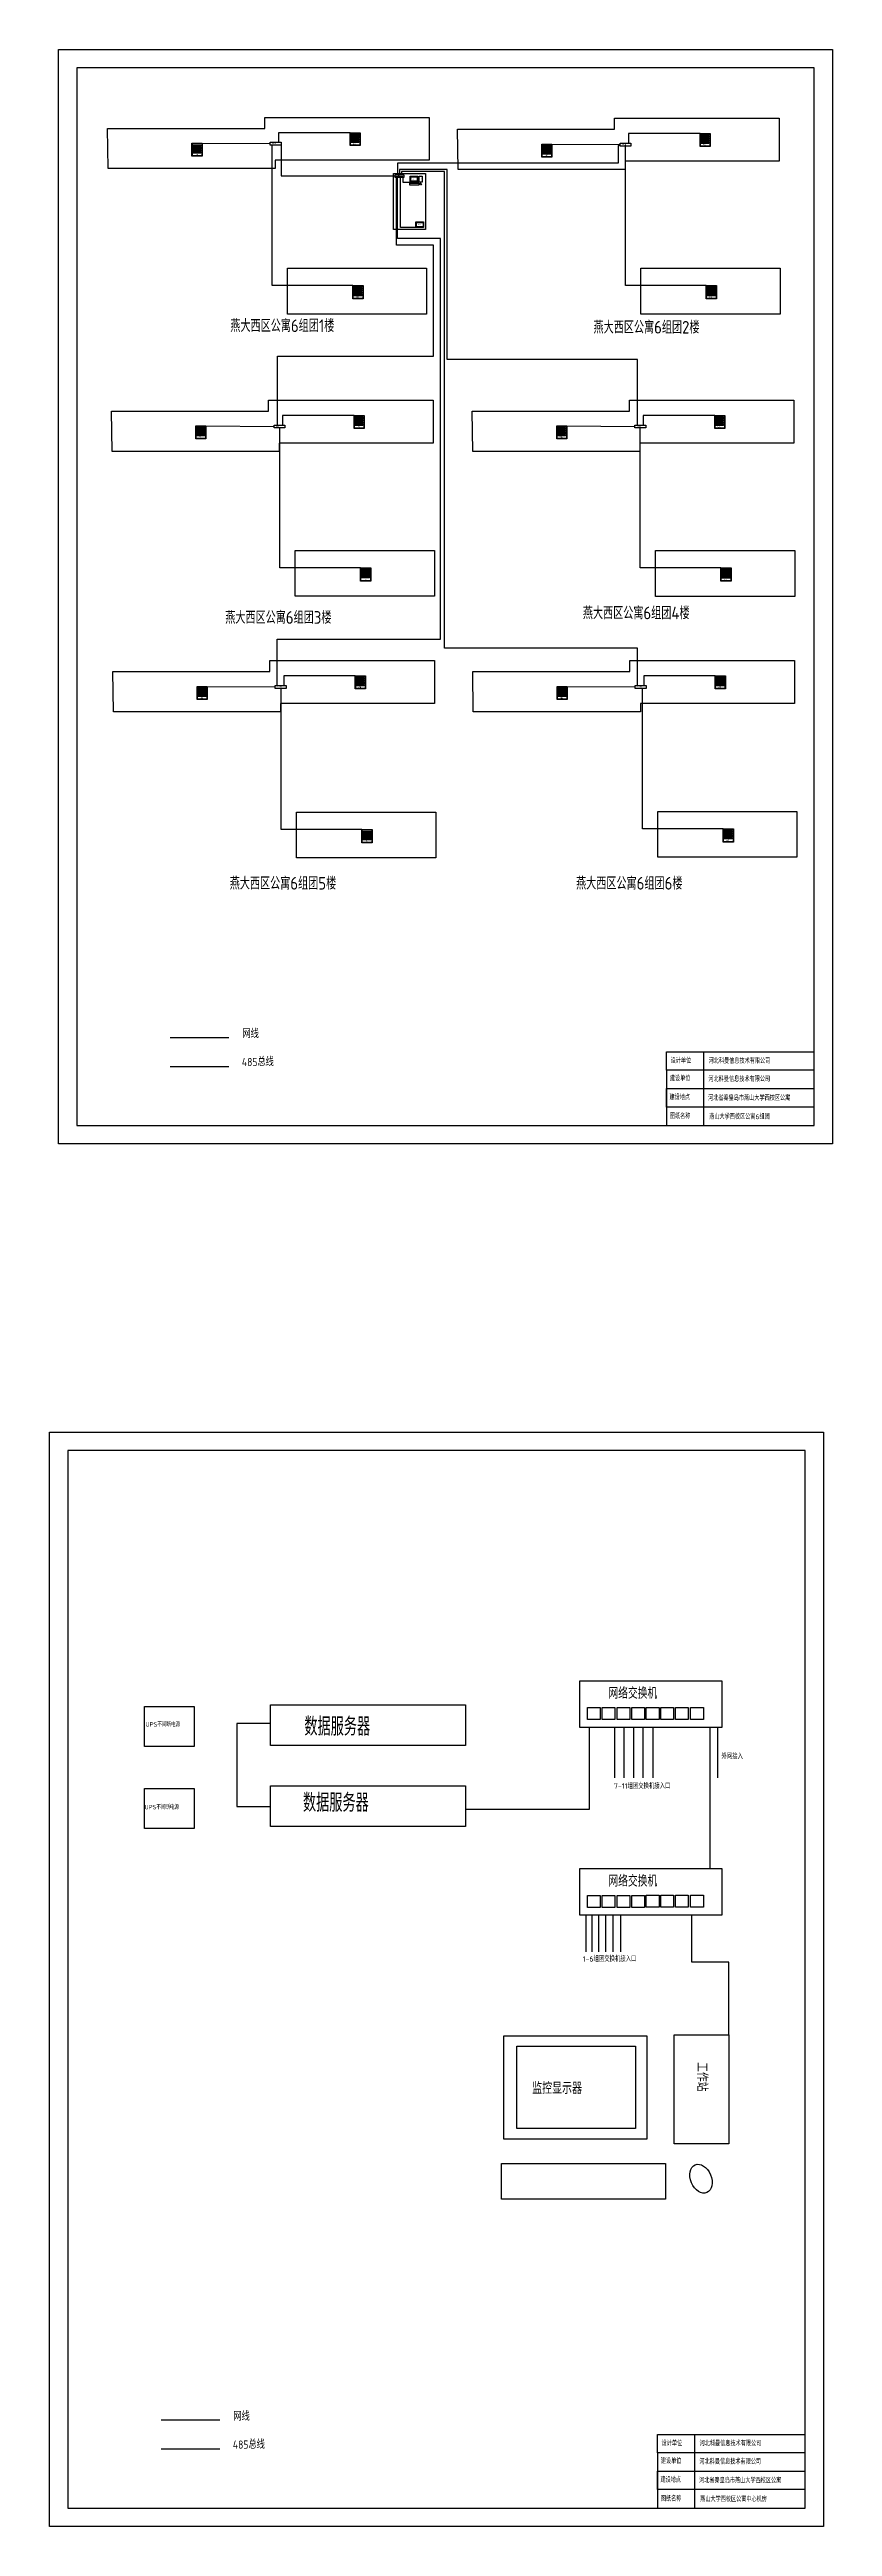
# Model space of a CAD drawing. Header units: millimetres. Extents: x 286 to 1652, y 942 to 1614.
# Drawn here: x 1439 to 1652, y 942 to 1614 of the extents above; entities that cross this region are included whole.
import ezdxf

# ---------------------------------------------------------------- set-up
doc = ezdxf.new("R2010")
doc.units = ezdxf.units.MM
for name, color, linetype in [('485总线', 7, 'Continuous'), ('网线', 7, 'Continuous'), ('设备图', 7, 'Continuous')]:
    doc.layers.add(name, color=color, linetype=linetype)
doc.styles.add('Annotative', font='gbenor.shx', dxfattribs={"bigfont": 'gbcbig.shx'})
doc.styles.get("Standard").update_dxf_attribs({"font": 'gbenor.shx', "bigfont": 'gbcbig.shx'})

msp = doc.modelspace()

# ---------------------------------------------------------------- linework, layer by layer
for p, q in [((1441.86, 1613.97), (1651.86, 1613.97)), ((1441.86, 1316.97), (1441.86, 1613.97)), ((1651.86, 1613.97), (1651.86, 1316.97)), ((1446.86, 1608.97), (1446.86, 1321.97)), ((1646.86, 1608.97), (1446.86, 1608.97)), ((1646.86, 1321.97), (1646.86, 1608.97)), ((1497.8, 1592.58), (1497.8, 1595.56)), ((1497.8, 1595.56), (1542.42, 1595.56)), ((1542.42, 1595.56), (1542.42, 1583.91)), ((1592.76, 1592.34), (1592.76, 1595.32)), ((1592.76, 1595.32), (1637.38, 1595.32)), ((1637.38, 1595.32), (1637.38, 1583.67)), ((1455.17, 1592.58), (1497.8, 1592.58)), ((1455.31, 1581.64), (1455.17, 1592.58)), ((1550.13, 1592.34), (1592.76, 1592.34)), ((1550.27, 1581.4), (1550.13, 1592.34)), ((1500.65, 1581.64), (1455.31, 1581.64)), ((1542.42, 1583.91), (1500.65, 1583.91)), ((1500.65, 1583.91), (1500.65, 1581.64)), ((1595.6, 1581.4), (1550.27, 1581.4)), ((1637.38, 1583.67), (1595.6, 1583.67)), ((1595.6, 1583.67), (1595.6, 1581.4)), ((1456.24, 1515.85), (1498.87, 1515.85)), ((1456.38, 1504.91), (1456.24, 1515.85)), ((1498.87, 1515.85), (1498.87, 1518.83)), ((1498.87, 1518.83), (1543.49, 1518.83)), ((1543.49, 1518.83), (1543.49, 1507.18)), ((1554.13, 1515.85), (1596.76, 1515.85)), ((1554.27, 1504.91), (1554.13, 1515.85)), ((1596.76, 1515.85), (1596.76, 1518.83)), ((1596.76, 1518.83), (1641.38, 1518.83)), ((1641.38, 1518.83), (1641.38, 1507.18)), ((1543.49, 1507.18), (1501.71, 1507.18)), ((1501.71, 1507.18), (1501.71, 1504.91)), ((1641.38, 1507.18), (1599.6, 1507.18)), ((1599.6, 1507.18), (1599.6, 1504.91)), ((1501.71, 1504.91), (1456.38, 1504.91)), ((1599.6, 1504.91), (1554.27, 1504.91)), ((1499.22, 1445.15), (1499.22, 1448.13)), ((1499.22, 1448.13), (1543.84, 1448.13)), ((1543.84, 1448.13), (1543.84, 1436.49)), ((1596.9, 1445.15), (1596.9, 1448.13)), ((1596.9, 1448.13), (1641.52, 1448.13)), ((1641.52, 1448.13), (1641.52, 1436.49)), ((1456.58, 1445.15), (1499.22, 1445.15)), ((1456.73, 1434.21), (1456.58, 1445.15)), ((1554.27, 1445.15), (1596.9, 1445.15)), ((1554.41, 1434.21), (1554.27, 1445.15)), ((1502.06, 1434.21), (1456.73, 1434.21)), ((1543.84, 1436.49), (1502.06, 1436.49)), ((1502.06, 1436.49), (1502.06, 1434.21)), ((1599.74, 1434.21), (1554.41, 1434.21)), ((1641.52, 1436.49), (1599.74, 1436.49)), ((1599.74, 1436.49), (1599.74, 1434.21)), ((1606.86, 1336.97), (1606.86, 1341.97)), ((1606.86, 1341.97), (1646.86, 1341.97)), ((1606.86, 1341.97), (1616.86, 1341.97)), ((1616.86, 1341.97), (1616.86, 1321.97)), ((1646.86, 1336.97), (1606.86, 1336.97)), ((1606.86, 1336.97), (1606.86, 1321.97)), ((1606.86, 1326.97), (1606.86, 1331.97)), ((1606.86, 1331.97), (1646.86, 1331.97)), ((1646.86, 1331.97), (1646.86, 1336.97)), ((1646.86, 1326.97), (1606.86, 1326.97)), ((1646.86, 1321.97), (1646.86, 1326.97)), ((1446.86, 1321.97), (1646.86, 1321.97)), ((1646.86, 1321.97), (1646.86, 1321.97)), ((1651.86, 1316.97), (1441.86, 1316.97)), ((1439.42, 1238.76), (1649.42, 1238.76)), ((1439.42, 941.76), (1439.42, 1238.76)), ((1649.42, 1238.76), (1649.42, 941.76)), ((1444.42, 1233.76), (1444.42, 946.76)), ((1644.42, 1233.76), (1444.42, 1233.76)), ((1644.42, 946.76), (1644.42, 1233.76)), ((1604.42, 961.76), (1604.42, 966.76)), ((1604.42, 966.76), (1644.42, 966.76)), ((1604.42, 966.76), (1614.42, 966.76)), ((1644.42, 961.76), (1604.42, 961.76)), ((1604.42, 961.76), (1604.42, 946.76)), ((1614.42, 966.76), (1614.42, 946.76)), ((1644.42, 956.76), (1644.42, 961.76)), ((1604.42, 951.76), (1604.42, 956.76)), ((1604.42, 956.76), (1644.42, 956.76)), ((1644.42, 951.76), (1604.42, 951.76)), ((1644.42, 946.76), (1644.42, 951.76)), ((1649.42, 941.76), (1439.42, 941.76)), ((1444.42, 946.76), (1644.42, 946.76)), ((1644.42, 946.76), (1644.42, 946.76))]:
    msp.add_line(p, q)
for points in [[(1532.76, 1580.36), (1541.43, 1580.36), (1541.43, 1565.16), (1532.76, 1565.16)], [(1503.97, 1554.59), (1541.73, 1554.59), (1541.73, 1542.16), (1503.97, 1542.16)], [(1599.89, 1554.59), (1637.65, 1554.59), (1637.65, 1542.16), (1599.89, 1542.16)], [(1506.08, 1478.02), (1543.84, 1478.02), (1543.84, 1465.59), (1506.08, 1465.59)], [(1603.87, 1477.98), (1641.63, 1477.98), (1641.63, 1465.55), (1603.87, 1465.55)], [(1506.44, 1407), (1544.2, 1407), (1544.2, 1394.57), (1506.44, 1394.57)], [(1604.46, 1407.2), (1642.22, 1407.2), (1642.22, 1394.77), (1604.46, 1394.77)]]:
    msp.add_lwpolyline(points, close=True)
at = {"layer": '485总线', "color": 5}
for p, q in [((1480.81, 1588.54), (1499.26, 1588.44)), ((1499.81, 1549.89), (1499.81, 1588.02)), ((1520.97, 1591.39), (1501.56, 1591.39)), ((1501.56, 1591.39), (1501.56, 1588.8)), ((1575.76, 1588.3), (1594.22, 1588.19)), ((1595.73, 1549.89), (1595.73, 1588.02)), ((1615.93, 1591.14), (1596.52, 1591.14)), ((1596.52, 1591.14), (1596.52, 1588.56)), ((1521.7, 1549.89), (1499.81, 1549.89)), ((1617.62, 1549.89), (1595.73, 1549.89)), ((1522.04, 1514.65), (1502.62, 1514.65)), ((1502.62, 1514.65), (1502.62, 1512.07)), ((1619.93, 1514.65), (1600.52, 1514.65)), ((1600.52, 1514.65), (1600.52, 1512.07)), ((1481.87, 1511.81), (1500.33, 1511.7)), ((1501.92, 1473.32), (1501.92, 1511.45)), ((1579.76, 1511.81), (1598.22, 1511.7)), ((1599.71, 1473.28), (1599.71, 1511.41)), ((1523.81, 1473.32), (1501.92, 1473.32)), ((1621.6, 1473.28), (1599.71, 1473.28)), ((1482.22, 1441.11), (1500.68, 1441.01)), ((1502.28, 1402.3), (1502.28, 1440.43)), ((1522.38, 1443.96), (1502.97, 1443.96)), ((1502.97, 1443.96), (1502.97, 1441.37)), ((1579.9, 1441.11), (1598.36, 1441.01)), ((1600.3, 1402.5), (1600.3, 1440.63)), ((1620.07, 1443.96), (1600.66, 1443.96)), ((1600.66, 1443.96), (1600.66, 1441.37)), ((1524.17, 1402.3), (1502.28, 1402.3)), ((1622.2, 1402.5), (1600.3, 1402.5))]:
    msp.add_line(p, q, dxfattribs=at)
at = {"layer": '网线', "color": 3}
for p, q in [((1502.23, 1588.02), (1502.23, 1579.99)), ((1594.22, 1587.91), (1593.72, 1587.91)), ((1593.72, 1587.91), (1593.72, 1584.43)), ((1502.23, 1579.99), (1502.23, 1579.69)), ((1502.23, 1579.69), (1533.2, 1579.69)), ((1593.72, 1583.09), (1533.81, 1583.09)), ((1533.81, 1583.09), (1533.81, 1579.97)), ((1547.31, 1581.38), (1534.42, 1581.38)), ((1534.42, 1581.38), (1534.42, 1579.97)), ((1546.58, 1580.9), (1534.91, 1580.9)), ((1534.91, 1580.9), (1534.91, 1579.97)), ((1546.58, 1451.5), (1546.58, 1580.9)), ((1547.31, 1529.84), (1547.31, 1581.38)), ((1593.72, 1584.43), (1593.72, 1583.09)), ((1533.58, 1560.89), (1533.58, 1579.2)), ((1533.82, 1562.7), (1533.82, 1579.2)), ((1534.68, 1565.69), (1534.68, 1579.2)), ((1535.34, 1577.84), (1535.34, 1579.2)), ((1539.76, 1577.84), (1535.34, 1577.84)), ((1539.76, 1578), (1539.76, 1577.84)), ((1543.58, 1560.89), (1533.58, 1560.89)), ((1545.53, 1562.7), (1533.82, 1562.7)), ((1538.82, 1565.69), (1534.68, 1565.69)), ((1543.58, 1530.73), (1543.58, 1560.89)), ((1545.53, 1453.93), (1545.53, 1562.7)), ((1501.24, 1512.07), (1501.24, 1530.73)), ((1501.24, 1530.73), (1543.58, 1530.73)), ((1599, 1529.84), (1547.31, 1529.84)), ((1599, 1512.07), (1599, 1529.84)), ((1501.22, 1441.37), (1501.22, 1453.93)), ((1501.22, 1453.93), (1545.53, 1453.93)), ((1598.99, 1451.5), (1546.58, 1451.5)), ((1598.99, 1441.37), (1598.99, 1451.5)), ((1472.17, 1345.89), (1488.06, 1345.89)), ((1499.36, 1159.68), (1490.21, 1159.68)), ((1490.21, 1159.68), (1490.21, 1137.19)), ((1585.96, 1136.45), (1585.96, 1158.59)), ((1592.71, 1158.59), (1592.71, 1144.94)), ((1595.26, 1158.59), (1595.26, 1144.94)), ((1597.88, 1158.59), (1597.88, 1144.94)), ((1600.43, 1158.59), (1600.43, 1144.94)), ((1603.16, 1158.59), (1603.16, 1144.94)), ((1618.61, 1158.59), (1618.61, 1120.29)), ((1620.65, 1158.59), (1620.65, 1144.94)), ((1490.21, 1137.19), (1499.36, 1137.19)), ((1552.25, 1136.45), (1585.96, 1136.45)), ((1584.94, 1107.62), (1584.94, 1097.68)), ((1586.61, 1107.62), (1586.61, 1097.68)), ((1588.36, 1107.62), (1588.36, 1097.68)), ((1590.25, 1107.62), (1590.25, 1097.68)), ((1592.29, 1107.62), (1592.29, 1097.68)), ((1594.33, 1107.62), (1594.33, 1097.68)), ((1613.67, 1094.94), (1613.67, 1107.62)), ((1623.74, 1094.94), (1613.67, 1094.94)), ((1623.74, 1075.17), (1623.74, 1094.94)), ((1469.72, 970.68), (1485.61, 970.68))]:
    msp.add_line(p, q, dxfattribs=at)
at = {"layer": '网线', "color": 5}
for p, q in [((1472.17, 1337.99), (1488.05, 1337.99)), ((1469.72, 962.79), (1485.6, 962.79))]:
    msp.add_line(p, q, dxfattribs=at)
at = {"layer": '设备图'}
for points in [[(1478.07, 1588.54), (1480.81, 1588.54), (1480.81, 1585.04), (1478.07, 1585.04)], [(1478.17, 1588.44), (1480.7, 1588.44), (1480.7, 1585.13), (1478.17, 1585.13)], [(1478.34, 1588.05), (1480.49, 1588.05), (1480.49, 1587.64), (1478.34, 1587.64)], [(1478.34, 1587.48), (1480.48, 1587.48), (1480.48, 1587.06), (1478.34, 1587.06)], [(1478.34, 1586.86), (1480.48, 1586.86), (1480.48, 1586.45), (1478.34, 1586.45)], [(1499.26, 1588.8), (1502.23, 1588.8), (1502.23, 1588.02), (1499.26, 1588.02)], [(1520.97, 1591.39), (1523.71, 1591.39), (1523.71, 1587.88), (1520.97, 1587.88)], [(1521.08, 1591.28), (1523.61, 1591.28), (1523.61, 1587.97), (1521.08, 1587.97)], [(1521.22, 1589.11), (1523.37, 1589.11), (1523.37, 1588.7), (1521.22, 1588.7)], [(1521.24, 1590.89), (1523.39, 1590.89), (1523.39, 1590.48), (1521.24, 1590.48)], [(1521.24, 1590.32), (1523.38, 1590.32), (1523.38, 1589.91), (1521.24, 1589.91)], [(1521.24, 1589.7), (1523.38, 1589.7), (1523.38, 1589.29), (1521.24, 1589.29)], [(1573.03, 1588.3), (1575.76, 1588.3), (1575.76, 1584.79), (1573.03, 1584.79)], [(1573.13, 1588.19), (1575.66, 1588.19), (1575.66, 1584.89), (1573.13, 1584.89)], [(1573.3, 1587.81), (1575.45, 1587.81), (1575.45, 1587.39), (1573.3, 1587.39)], [(1573.3, 1587.23), (1575.44, 1587.23), (1575.44, 1586.82), (1573.3, 1586.82)], [(1573.3, 1586.62), (1575.44, 1586.62), (1575.44, 1586.2), (1573.3, 1586.2)], [(1594.22, 1588.56), (1597.19, 1588.56), (1597.19, 1587.77), (1594.22, 1587.77)], [(1615.93, 1591.14), (1618.67, 1591.14), (1618.67, 1587.63), (1615.93, 1587.63)], [(1616.03, 1591.03), (1618.56, 1591.03), (1618.56, 1587.73), (1616.03, 1587.73)], [(1616.18, 1588.86), (1618.33, 1588.86), (1618.33, 1588.45), (1616.18, 1588.45)], [(1616.2, 1590.65), (1618.35, 1590.65), (1618.35, 1590.24), (1616.2, 1590.24)], [(1616.2, 1590.07), (1618.34, 1590.07), (1618.34, 1589.66), (1616.2, 1589.66)], [(1616.2, 1589.46), (1618.34, 1589.46), (1618.34, 1589.05), (1616.2, 1589.05)], [(1478.32, 1586.27), (1480.47, 1586.27), (1480.47, 1585.85), (1478.32, 1585.85)], [(1533.2, 1579.97), (1535.55, 1579.97), (1535.55, 1579.2), (1533.2, 1579.2)], [(1573.28, 1586.02), (1575.43, 1586.02), (1575.43, 1585.61), (1573.28, 1585.61)], [(1533.33, 1579.53), (1533.54, 1579.53), (1533.54, 1579.33), (1533.33, 1579.33)], [(1533.57, 1579.53), (1533.78, 1579.53), (1533.78, 1579.33), (1533.57, 1579.33)], [(1533.82, 1579.53), (1534.03, 1579.53), (1534.03, 1579.33), (1533.82, 1579.33)], [(1534.06, 1579.53), (1534.27, 1579.53), (1534.27, 1579.33), (1534.06, 1579.33)], [(1534.3, 1579.53), (1534.51, 1579.53), (1534.51, 1579.33), (1534.3, 1579.33)], [(1534.54, 1579.53), (1534.75, 1579.53), (1534.75, 1579.33), (1534.54, 1579.33)], [(1534.79, 1579.53), (1535, 1579.53), (1535, 1579.33), (1534.79, 1579.33)], [(1535.04, 1579.53), (1535.25, 1579.53), (1535.25, 1579.33), (1535.04, 1579.33)], [(1537.21, 1577.71), (1539.64, 1577.71), (1539.64, 1577.18), (1537.21, 1577.18)], [(1537.25, 1579.6), (1539.36, 1579.6), (1539.36, 1578.07), (1537.25, 1578.07)], [(1537.25, 1579.6), (1539.36, 1579.6), (1539.36, 1578.07), (1537.25, 1578.07)], [(1537.44, 1579.44), (1539.19, 1579.44), (1539.19, 1578.22), (1537.44, 1578.22)], [(1537.44, 1579.44), (1539.19, 1579.44), (1539.19, 1578.22), (1537.44, 1578.22)], [(1539.76, 1579.61), (1540.57, 1579.61), (1540.57, 1578), (1539.76, 1578)], [(1538.82, 1567.22), (1540.93, 1567.22), (1540.93, 1565.69), (1538.82, 1565.69)], [(1539.01, 1567.07), (1540.76, 1567.07), (1540.76, 1565.85), (1539.01, 1565.85)], [(1521.7, 1549.89), (1524.52, 1549.89), (1524.52, 1546.27), (1521.7, 1546.27)], [(1521.81, 1549.78), (1524.42, 1549.78), (1524.42, 1546.37), (1521.81, 1546.37)], [(1521.96, 1547.54), (1524.17, 1547.54), (1524.17, 1547.12), (1521.96, 1547.12)], [(1521.98, 1549.38), (1524.19, 1549.38), (1524.19, 1548.96), (1521.98, 1548.96)], [(1521.98, 1548.79), (1524.19, 1548.79), (1524.19, 1548.36), (1521.98, 1548.36)], [(1521.98, 1548.16), (1524.19, 1548.16), (1524.19, 1547.73), (1521.98, 1547.73)], [(1617.62, 1549.89), (1620.44, 1549.89), (1620.44, 1546.27), (1617.62, 1546.27)], [(1617.73, 1549.78), (1620.34, 1549.78), (1620.34, 1546.37), (1617.73, 1546.37)], [(1617.88, 1547.54), (1620.09, 1547.54), (1620.09, 1547.12), (1617.88, 1547.12)], [(1617.9, 1548.79), (1620.11, 1548.79), (1620.11, 1548.36), (1617.9, 1548.36)], [(1617.9, 1548.16), (1620.11, 1548.16), (1620.11, 1547.73), (1617.9, 1547.73)], [(1617.91, 1549.38), (1620.12, 1549.38), (1620.12, 1548.96), (1617.91, 1548.96)], [(1522.04, 1514.65), (1524.77, 1514.65), (1524.77, 1511.14), (1522.04, 1511.14)], [(1522.14, 1514.54), (1524.67, 1514.54), (1524.67, 1511.24), (1522.14, 1511.24)], [(1522.3, 1513.58), (1524.45, 1513.58), (1524.45, 1513.17), (1522.3, 1513.17)], [(1522.3, 1512.97), (1524.45, 1512.97), (1524.45, 1512.56), (1522.3, 1512.56)], [(1522.31, 1514.16), (1524.45, 1514.16), (1524.45, 1513.75), (1522.31, 1513.75)], [(1619.93, 1514.65), (1622.66, 1514.65), (1622.66, 1511.14), (1619.93, 1511.14)], [(1620.03, 1514.54), (1622.56, 1514.54), (1622.56, 1511.24), (1620.03, 1511.24)], [(1620.19, 1513.58), (1622.34, 1513.58), (1622.34, 1513.17), (1620.19, 1513.17)], [(1620.19, 1512.97), (1622.34, 1512.97), (1622.34, 1512.56), (1620.19, 1512.56)], [(1620.2, 1514.16), (1622.34, 1514.16), (1622.34, 1513.75), (1620.2, 1513.75)], [(1479.14, 1511.81), (1481.87, 1511.81), (1481.87, 1508.3), (1479.14, 1508.3)], [(1479.24, 1511.7), (1481.77, 1511.7), (1481.77, 1508.4), (1479.24, 1508.4)], [(1479.39, 1509.53), (1481.53, 1509.53), (1481.53, 1509.12), (1479.39, 1509.12)], [(1479.4, 1510.74), (1481.55, 1510.74), (1481.55, 1510.33), (1479.4, 1510.33)], [(1479.4, 1510.13), (1481.55, 1510.13), (1481.55, 1509.71), (1479.4, 1509.71)], [(1479.41, 1511.32), (1481.55, 1511.32), (1481.55, 1510.91), (1479.41, 1510.91)], [(1500.33, 1512.07), (1503.3, 1512.07), (1503.3, 1511.28), (1500.33, 1511.28)], [(1522.29, 1512.37), (1524.43, 1512.37), (1524.43, 1511.96), (1522.29, 1511.96)], [(1577.03, 1511.81), (1579.76, 1511.81), (1579.76, 1508.3), (1577.03, 1508.3)], [(1577.13, 1511.7), (1579.66, 1511.7), (1579.66, 1508.4), (1577.13, 1508.4)], [(1577.28, 1509.53), (1579.42, 1509.53), (1579.42, 1509.12), (1577.28, 1509.12)], [(1577.29, 1510.74), (1579.44, 1510.74), (1579.44, 1510.33), (1577.29, 1510.33)], [(1577.29, 1510.13), (1579.44, 1510.13), (1579.44, 1509.71), (1577.29, 1509.71)], [(1577.3, 1511.32), (1579.44, 1511.32), (1579.44, 1510.91), (1577.3, 1510.91)], [(1598.22, 1512.07), (1601.19, 1512.07), (1601.19, 1511.28), (1598.22, 1511.28)], [(1620.18, 1512.37), (1622.32, 1512.37), (1622.32, 1511.96), (1620.18, 1511.96)], [(1523.81, 1473.32), (1526.63, 1473.32), (1526.63, 1469.71), (1523.81, 1469.71)], [(1523.92, 1473.21), (1526.53, 1473.21), (1526.53, 1469.81), (1523.92, 1469.81)], [(1524.09, 1472.82), (1526.3, 1472.82), (1526.3, 1472.39), (1524.09, 1472.39)], [(1524.09, 1472.22), (1526.3, 1472.22), (1526.3, 1471.8), (1524.09, 1471.8)], [(1621.6, 1473.28), (1624.42, 1473.28), (1624.42, 1469.67), (1621.6, 1469.67)], [(1621.71, 1473.17), (1624.32, 1473.17), (1624.32, 1469.76), (1621.71, 1469.76)], [(1621.88, 1472.18), (1624.09, 1472.18), (1624.09, 1471.76), (1621.88, 1471.76)], [(1621.89, 1472.77), (1624.1, 1472.77), (1624.1, 1472.35), (1621.89, 1472.35)], [(1524.07, 1470.98), (1526.28, 1470.98), (1526.28, 1470.55), (1524.07, 1470.55)], [(1524.09, 1471.59), (1526.3, 1471.59), (1526.3, 1471.16), (1524.09, 1471.16)], [(1621.86, 1470.93), (1624.07, 1470.93), (1624.07, 1470.51), (1621.86, 1470.51)], [(1621.88, 1471.55), (1624.09, 1471.55), (1624.09, 1471.12), (1621.88, 1471.12)], [(1479.48, 1441.11), (1482.22, 1441.11), (1482.22, 1437.61), (1479.48, 1437.61)], [(1479.59, 1441.01), (1482.12, 1441.01), (1482.12, 1437.7), (1479.59, 1437.7)], [(1479.74, 1438.84), (1481.88, 1438.84), (1481.88, 1438.42), (1479.74, 1438.42)], [(1479.75, 1440.05), (1481.89, 1440.05), (1481.89, 1439.63), (1479.75, 1439.63)], [(1479.75, 1439.43), (1481.89, 1439.43), (1481.89, 1439.02), (1479.75, 1439.02)], [(1479.76, 1440.62), (1481.9, 1440.62), (1481.9, 1440.21), (1479.76, 1440.21)], [(1500.68, 1441.37), (1503.64, 1441.37), (1503.64, 1440.59), (1500.68, 1440.59)], [(1522.38, 1443.96), (1525.12, 1443.96), (1525.12, 1440.45), (1522.38, 1440.45)], [(1522.49, 1443.85), (1525.02, 1443.85), (1525.02, 1440.54), (1522.49, 1440.54)], [(1522.64, 1441.68), (1524.78, 1441.68), (1524.78, 1441.27), (1522.64, 1441.27)], [(1522.65, 1442.89), (1524.8, 1442.89), (1524.8, 1442.48), (1522.65, 1442.48)], [(1522.65, 1442.27), (1524.8, 1442.27), (1524.8, 1441.86), (1522.65, 1441.86)], [(1522.66, 1443.46), (1524.8, 1443.46), (1524.8, 1443.05), (1522.66, 1443.05)], [(1577.17, 1441.11), (1579.9, 1441.11), (1579.9, 1437.61), (1577.17, 1437.61)], [(1577.27, 1441.01), (1579.8, 1441.01), (1579.8, 1437.7), (1577.27, 1437.7)], [(1577.42, 1438.84), (1579.57, 1438.84), (1579.57, 1438.42), (1577.42, 1438.42)], [(1577.44, 1440.62), (1579.59, 1440.62), (1579.59, 1440.21), (1577.44, 1440.21)], [(1577.44, 1440.05), (1579.58, 1440.05), (1579.58, 1439.63), (1577.44, 1439.63)], [(1577.44, 1439.43), (1579.58, 1439.43), (1579.58, 1439.02), (1577.44, 1439.02)], [(1598.36, 1441.37), (1601.33, 1441.37), (1601.33, 1440.59), (1598.36, 1440.59)], [(1620.07, 1443.96), (1622.81, 1443.96), (1622.81, 1440.45), (1620.07, 1440.45)], [(1620.17, 1443.85), (1622.7, 1443.85), (1622.7, 1440.54), (1620.17, 1440.54)], [(1620.32, 1441.68), (1622.47, 1441.68), (1622.47, 1441.27), (1620.32, 1441.27)], [(1620.34, 1443.46), (1622.49, 1443.46), (1622.49, 1443.05), (1620.34, 1443.05)], [(1620.34, 1442.89), (1622.48, 1442.89), (1622.48, 1442.48), (1620.34, 1442.48)], [(1620.34, 1442.27), (1622.48, 1442.27), (1622.48, 1441.86), (1620.34, 1441.86)], [(1524.17, 1402.3), (1526.99, 1402.3), (1526.99, 1398.69), (1524.17, 1398.69)], [(1524.28, 1402.19), (1526.89, 1402.19), (1526.89, 1398.78), (1524.28, 1398.78)], [(1524.43, 1399.96), (1526.64, 1399.96), (1526.64, 1399.53), (1524.43, 1399.53)], [(1524.45, 1401.79), (1526.66, 1401.79), (1526.66, 1401.37), (1524.45, 1401.37)], [(1524.45, 1401.2), (1526.66, 1401.2), (1526.66, 1400.78), (1524.45, 1400.78)], [(1524.45, 1400.57), (1526.66, 1400.57), (1526.66, 1400.14), (1524.45, 1400.14)], [(1622.2, 1402.5), (1625.02, 1402.5), (1625.02, 1398.88), (1622.2, 1398.88)], [(1622.3, 1402.39), (1624.91, 1402.39), (1624.91, 1398.98), (1622.3, 1398.98)], [(1622.46, 1400.15), (1624.67, 1400.15), (1624.67, 1399.73), (1622.46, 1399.73)], [(1622.47, 1401.4), (1624.68, 1401.4), (1624.68, 1400.97), (1622.47, 1400.97)], [(1622.47, 1400.77), (1624.68, 1400.77), (1624.68, 1400.34), (1622.47, 1400.34)], [(1622.48, 1401.99), (1624.69, 1401.99), (1624.69, 1401.57), (1622.48, 1401.57)], [(1583.31, 1171.26), (1621.81, 1171.26), (1621.81, 1158.59), (1583.31, 1158.59)], [(1465.19, 1164.28), (1478.63, 1164.28), (1478.63, 1153.47), (1465.19, 1153.47)], [(1499.36, 1164.72), (1552.25, 1164.72), (1552.25, 1153.73), (1499.36, 1153.73)], [(1585.39, 1163.99), (1588.85, 1163.99), (1588.85, 1160.72), (1585.39, 1160.72)], [(1589.38, 1163.99), (1592.84, 1163.99), (1592.84, 1160.72), (1589.38, 1160.72)], [(1593.41, 1163.99), (1596.86, 1163.99), (1596.86, 1160.72), (1593.41, 1160.72)], [(1597.42, 1163.99), (1600.87, 1163.99), (1600.87, 1160.72), (1597.42, 1160.72)], [(1601.35, 1164.04), (1604.81, 1164.04), (1604.81, 1160.77), (1601.35, 1160.77)], [(1605.28, 1164.06), (1608.74, 1164.06), (1608.74, 1160.8), (1605.28, 1160.8)], [(1609.3, 1164.06), (1612.75, 1164.06), (1612.75, 1160.8), (1609.3, 1160.8)], [(1613.38, 1164.06), (1616.83, 1164.06), (1616.83, 1160.8), (1613.38, 1160.8)], [(1465.19, 1142), (1478.63, 1142), (1478.63, 1131.18), (1465.19, 1131.18)], [(1499.36, 1142.73), (1552.25, 1142.73), (1552.25, 1131.74), (1499.36, 1131.74)], [(1583.31, 1120.29), (1621.81, 1120.29), (1621.81, 1107.62), (1583.31, 1107.62)], [(1585.39, 1113.02), (1588.85, 1113.02), (1588.85, 1109.76), (1585.39, 1109.76)], [(1589.38, 1113.02), (1592.84, 1113.02), (1592.84, 1109.76), (1589.38, 1109.76)], [(1593.41, 1113.02), (1596.86, 1113.02), (1596.86, 1109.76), (1593.41, 1109.76)], [(1597.42, 1113.02), (1600.87, 1113.02), (1600.87, 1109.76), (1597.42, 1109.76)], [(1601.35, 1113.07), (1604.81, 1113.07), (1604.81, 1109.8), (1601.35, 1109.8)], [(1605.28, 1113.09), (1608.74, 1113.09), (1608.74, 1109.83), (1605.28, 1109.83)], [(1609.3, 1113.09), (1612.75, 1113.09), (1612.75, 1109.83), (1609.3, 1109.83)], [(1613.38, 1113.09), (1616.83, 1113.09), (1616.83, 1109.83), (1613.38, 1109.83)], [(1562.69, 1074.94), (1601.49, 1074.94), (1601.49, 1046.83), (1562.69, 1046.83)], [(1562.69, 1074.94), (1601.49, 1074.94), (1601.49, 1046.83), (1562.69, 1046.83)], [(1566.21, 1072.15), (1598.44, 1072.15), (1598.44, 1049.72), (1566.21, 1049.72)], [(1566.21, 1072.15), (1598.44, 1072.15), (1598.44, 1049.72), (1566.21, 1049.72)], [(1608.9, 1075.17), (1623.74, 1075.17), (1623.74, 1045.63), (1608.9, 1045.63)], [(1562.09, 1040.28), (1606.59, 1040.28), (1606.59, 1030.55), (1562.09, 1030.55)]]:
    msp.add_lwpolyline(points, close=True, dxfattribs=at)
for centre, major_axis in [((1540.16, 1577.48), (0.086, -0.205)), ((1616.2, 1036.14), (1.58, -3.77))]:
    msp.add_ellipse(centre, major_axis=major_axis, ratio=0.684846, dxfattribs=at)

# ---------------------------------------------------------------- texts
for s, height, p in [('燕大西区公寓6组团1楼', 3.4227, (1488.48, 1537.3)), ('燕大西区公寓6组团2楼', 3.4227, (1587.04, 1536.89)), ('燕大西区公寓6组团3楼', 3.4227, (1487.1, 1458.13)), ('燕大西区公寓6组团4楼', 3.4227, (1584.14, 1459.35)), ('燕大西区公寓6组团5楼', 3.4227, (1488.32, 1385.99)), ('燕大西区公寓6组团6楼', 3.4227, (1582.3, 1385.99)), ('设计单位', 1.393, (1607.95, 1338.87)), ('河北科曼信息技术有限公司', 1.3934, (1618.27, 1338.81)), ('建设单位', 1.393, (1607.74, 1334.04)), ('河北科曼信息技术有限公司', 1.3934, (1618.22, 1333.88)), ('建设地点', 1.393, (1607.64, 1328.95)), ('图纸名称', 1.393, (1607.74, 1323.81)), ('河北省秦皇岛市燕山大学西校区公寓', 1.3934, (1618.12, 1328.75)), ('燕山大学西校区公寓6组团', 1.3934, (1618.42, 1323.67)), ('设计单位', 1.393, (1605.5, 963.66)), ('河北科曼信息技术有限公司', 1.3934, (1615.82, 963.61)), ('建设地点', 1.393, (1605.19, 953.74)), ('建设单位', 1.393, (1605.29, 958.84)), ('河北省秦皇岛市燕山大学西校区公寓', 1.3934, (1615.68, 953.55)), ('河北科曼信息技术有限公司', 1.3934, (1615.77, 958.67)), ('图纸名称', 1.393, (1605.29, 948.61)), ('燕山大学西校区公寓中心机房', 1.3934, (1615.97, 948.47))]:
    msp.add_text(s, height=height).set_placement(p)
at = {"layer": '网线'}
for s, p in [('网线', (1491.76, 1345.7)), ('485总线', (1491.6, 1338.07)), ('网线', (1489.31, 970.5)), ('485总线', (1489.16, 962.87))]:
    msp.add_text(s, height=2.224, dxfattribs=at).set_placement(p)
at = {"layer": '网线', "color": 3}
for s, height, p in [('外网接入', 1.455, (1621.75, 1150.06)), ('7-11组团交换机接入口', 1.4555, (1592.56, 1141.99)), ('1-6组团交换机接入口', 1.4555, (1584.07, 1095.06))]:
    msp.add_text(s, height=height, dxfattribs=at).set_placement(p)
at = {"layer": '设备图', "style": 'Annotative'}
for s, height, p in [('智能网关', 0.268, (1499.86, 1588.29)), ('电控箱', 0.244, (1521.77, 1588.18)), ('智能网关', 0.268, (1594.82, 1588.04)), ('电控箱', 0.244, (1616.72, 1587.94)), ('电控箱', 0.244, (1478.86, 1585.34)), ('网络交换机', 0.19, (1533.68, 1579.67)), ('电控箱', 0.244, (1573.82, 1585.09)), ('监控显示器', 0.173, (1537.67, 1578.74)), ('宿舍信息终端', 0.173, (1539.06, 1566.36)), ('电控箱', 0.251, (1522.52, 1546.59)), ('电控箱', 0.251, (1618.44, 1546.59)), ('电控箱', 0.244, (1479.93, 1508.61)), ('智能网关', 0.268, (1500.93, 1511.55)), ('电控箱', 0.244, (1522.83, 1511.45)), ('电控箱', 0.244, (1577.82, 1508.61)), ('智能网关', 0.268, (1598.82, 1511.55)), ('电控箱', 0.244, (1620.72, 1511.45)), ('电控箱', 0.251, (1524.63, 1470.02)), ('电控箱', 0.251, (1622.42, 1469.98)), ('智能网关', 0.268, (1501.27, 1440.86)), ('电控箱', 0.244, (1523.18, 1440.75)), ('智能网关', 0.268, (1598.96, 1440.86)), ('电控箱', 0.244, (1620.86, 1440.75)), ('电控箱', 0.244, (1480.28, 1437.91)), ('电控箱', 0.244, (1577.96, 1437.91)), ('电控箱', 0.251, (1524.99, 1399)), ('电控箱', 0.251, (1623.01, 1399.2)), ('网络交换机', 3.11, (1591.09, 1166.37)), ('UPS不间断电源', 1.223, (1465.45, 1158.82)), ('数据服务器', 4.958, (1508.57, 1156.38)), ('UPS不间断电源', 1.223, (1465.19, 1136.38)), ('数据服务器', 4.958, (1508.18, 1135.71)), ('网络交换机', 3.11, (1591.09, 1115.41)), ('监控显示器', 3.183, (1570.38, 1059.14))]:
    msp.add_text(s, height=height, dxfattribs=at).set_placement(p)
for height, p in [(0.16, (1540.1, 1579.2)), (2.938, (1615.06, 1067.75))]:
    msp.add_text('工作站', height=height, rotation=270, dxfattribs=at).set_placement(p)

doc.saveas('drawing.dxf')
